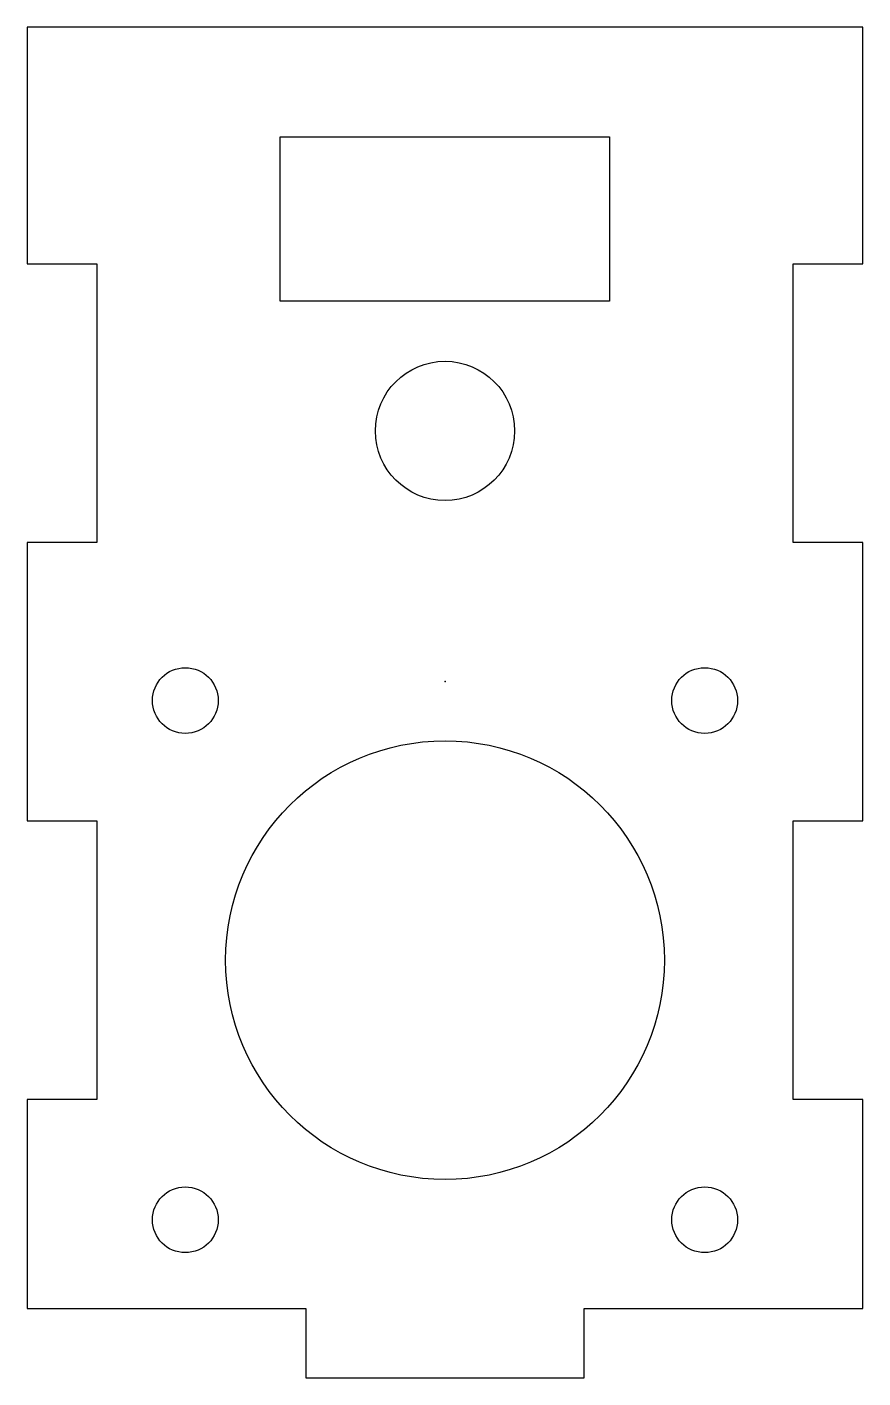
# Model space of a CAD drawing. Header units: inches. Extents: x -1.5 to 1.5, y -2.5 to 2.35.
import ezdxf

# ---------------------------------------------------------------- set-up
doc = ezdxf.new("R2010")
doc.units = ezdxf.units.IN
doc.header["$MEASUREMENT"] = 0
doc.layers.add('C. VCS Square Side_NEW v2_Sketch1', color=7, linetype='Continuous')

msp = doc.modelspace()

# ---------------------------------------------------------------- linework, layer by layer
at = {"layer": 'C. VCS Square Side_NEW v2_Sketch1'}
for p, q in [((-1.5, 2.35), (-1.5, 1.5)), ((1.5, 2.35), (-1.5, 2.35)), ((1.5, 1.5), (1.5, 2.35)), ((-0.5913, 1.3657), (-0.5913, 1.9563)), ((-0.5913, 1.9563), (0.5898, 1.9563)), ((0.5898, 1.9563), (0.5898, 1.3657)), ((-1.5, 1.5), (-1.25, 1.5)), ((-1.25, 1.5), (-1.25, 0.5)), ((1.25, 0.5), (1.25, 1.5)), ((1.25, 1.5), (1.5, 1.5)), ((0.5898, 1.3657), (-0.5913, 1.3657)), ((-1.5, 0.5), (-1.5, -0.5)), ((-1.25, 0.5), (-1.5, 0.5)), ((1.5, 0.5), (1.25, 0.5)), ((1.5, -0.5), (1.5, 0.5)), ((-1.5, -0.5), (-1.25, -0.5)), ((-1.25, -0.5), (-1.25, -1.5)), ((1.25, -1.5), (1.25, -0.5)), ((1.25, -0.5), (1.5, -0.5)), ((-1.5, -1.5), (-1.5, -2.25)), ((-1.25, -1.5), (-1.5, -1.5)), ((1.5, -1.5), (1.25, -1.5)), ((1.5, -2.25), (1.5, -1.5)), ((-1.5, -2.25), (-0.5, -2.25)), ((-0.5, -2.25), (-0.5, -2.5)), ((0.5, -2.25), (1.5, -2.25)), ((0.5, -2.5), (0.5, -2.25)), ((-0.5, -2.5), (0.5, -2.5))]:
    msp.add_line(p, q, dxfattribs=at)
for centre, radius in [((0, 0.9), 0.25), ((-0.932, -0.068), 0.118), ((0.9319, -0.0681), 0.1181), ((0, -1), 0.7874), ((-0.932, -1.932), 0.118), ((0.932, -1.932), 0.118)]:
    msp.add_circle(centre, radius, dxfattribs=at)
msp.add_point((0, 0), dxfattribs=at)
msp.add_point((0, 0), dxfattribs=at)

doc.saveas('drawing.dxf')
